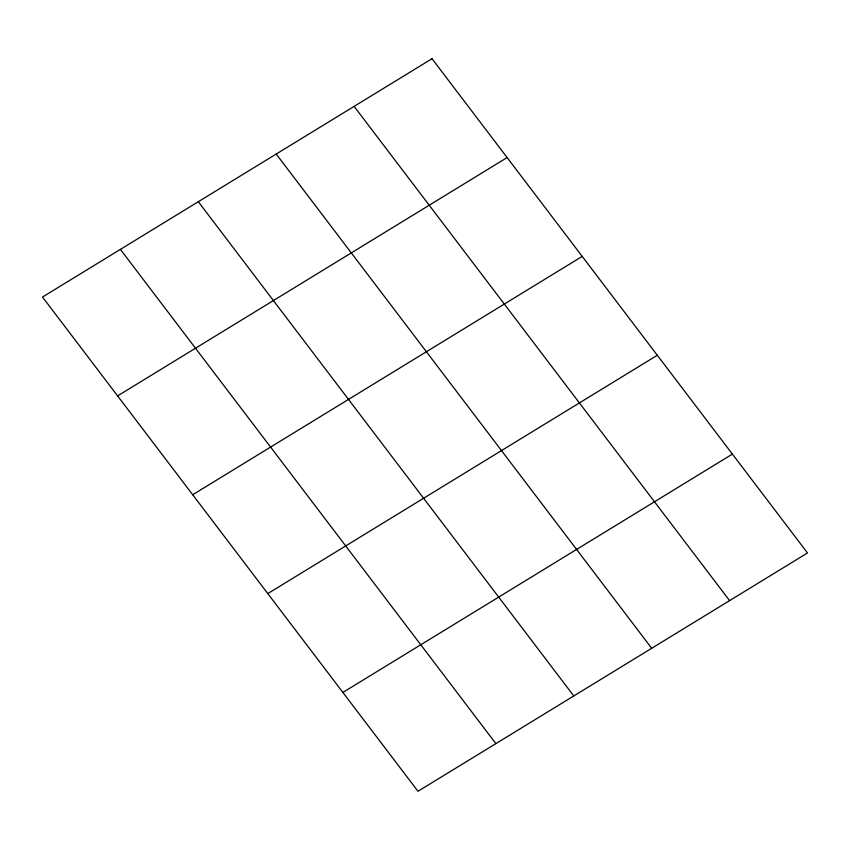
<?xml version="1.0" encoding="UTF-8"?>
<svg xmlns="http://www.w3.org/2000/svg" width="850" height="850" viewBox="0 0 850 850"><rect width="100%" height="100%" fill="white"/><g stroke="black" fill="none" stroke-linecap="round" stroke-linejoin="round"><path stroke-width="1.27" d="M117.598 395.898L507.121 157.558M192.695 494.743L582.207 256.402M267.793 593.597L657.305 355.257M342.879 692.442L732.403 454.102M354.121 106.377L729.597 600.621M276.207 154.041L651.695 648.295M198.305 201.705L573.793 695.959M120.402 249.379L495.879 743.622M432.023 58.714L42.5 297.043L417.977 791.286L807.5 552.957L432.023 58.714"/></g></svg>
